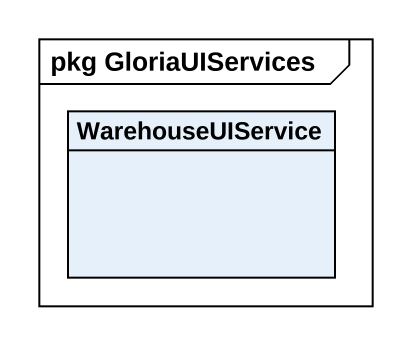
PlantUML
@startuml
mainframe pkg GloriaUIServices
hide circle
hide empty members
class WarehouseUIService
@enduml
